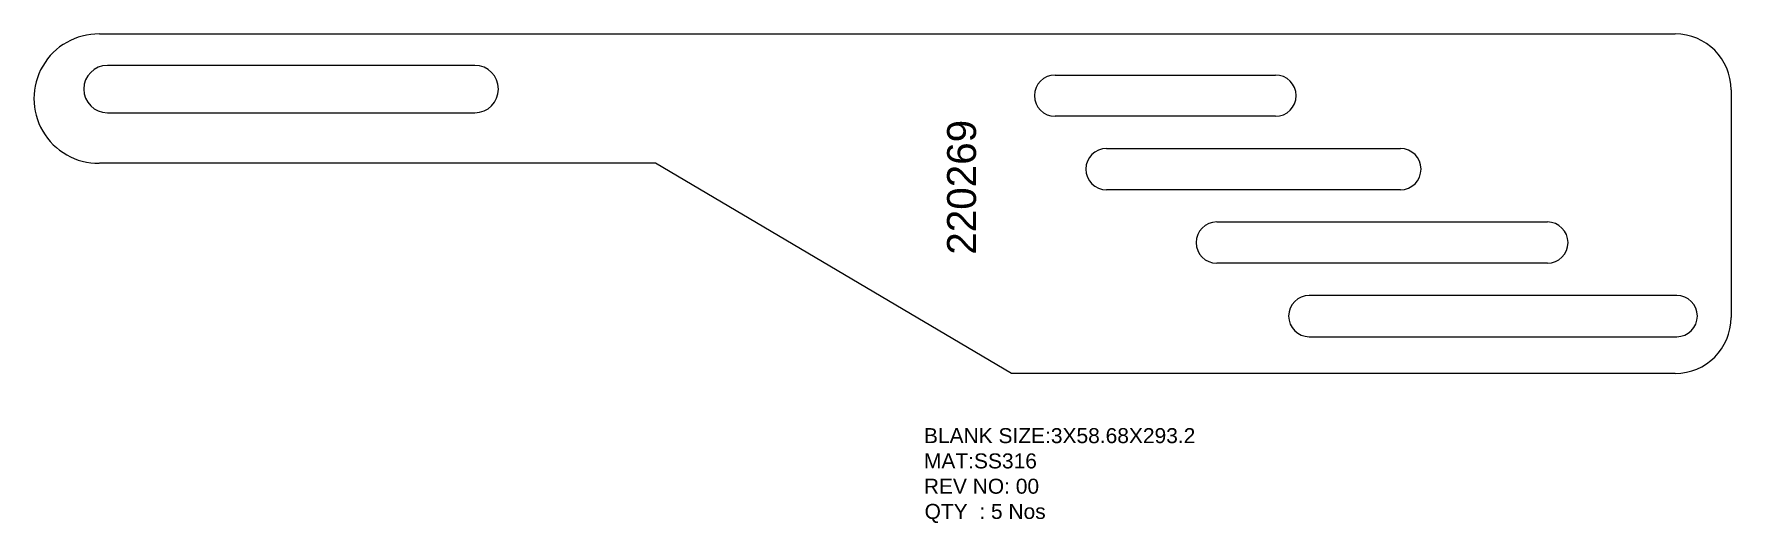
# Model space of a CAD drawing. Header units: millimetres. Extents: x 115 to 408, y 136 to 220.
import ezdxf

# ---------------------------------------------------------------- set-up
doc = ezdxf.new("R2010")
doc.units = ezdxf.units.MM
doc.layers.add('LaserCutting', color=3, linetype='Continuous')
doc.styles.get("Standard").update_dxf_attribs({"font": 'ARIAL.TTF'})

msp = doc.modelspace()

# ---------------------------------------------------------------- linework, layer by layer
at = {"layer": 'LaserCutting'}
for p, q in [((126.09, 220.37), (398.45, 220.37)), ((190.98, 214.93), (127.48, 214.93)), ((291.27, 213.27), (329.37, 213.27)), ((408.11, 210.71), (408.11, 171.35)), ((127.48, 206.75), (190.98, 206.75)), ((329.37, 206.13), (291.27, 206.13)), ((300.16, 200.57), (350.96, 200.57)), ((222.22, 198.01), (126.09, 198.01)), ((283.73, 161.69), (222.22, 198.01)), ((350.96, 193.43), (300.16, 193.43)), ((319.21, 187.87), (376.36, 187.87)), ((376.36, 180.73), (319.21, 180.73)), ((398.71, 175.17), (335.21, 175.17)), ((335.21, 168.03), (398.71, 168.03)), ((398.45, 161.69), (283.73, 161.69))]:
    msp.add_line(p, q, dxfattribs=at)
for centre, radius, start, end in [((125.96, 209.19), 11.18, 89.376, 270.624), ((398.45, 210.71), 9.66, 360, 90), ((127.48, 210.84), 4.09, 90, 270), ((190.98, 210.84), 4.09, 270, 90), ((291.27, 209.7), 3.57, 90, 270), ((329.37, 209.7), 3.57, 270, 90), ((300.16, 197), 3.57, 90, 270), ((350.96, 197), 3.57, 270, 90), ((319.21, 184.3), 3.57, 90, 270), ((376.36, 184.3), 3.57, 270, 90), ((335.21, 171.6), 3.57, 90, 270), ((398.71, 171.6), 3.57, 270, 90), ((398.45, 171.35), 9.66, 270, 360)]:
    msp.add_arc(centre, radius, start, end, dxfattribs=at)

# ---------------------------------------------------------------- texts
at = {"color": 7}
msp.add_text('220269', height=5, rotation=90, dxfattribs=at).set_placement((277.61, 182.21))
for s, height, p in [('BLANK SIZE:3X58.68X293.2', 2.5925, (268.61, 149.64)), ('MAT:SS316', 2.592, (268.61, 145.27)), ('REV NO: 00', 2.592, (268.59, 140.9)), ('QTY  : 5 Nos ', 2.5925, (268.72, 136.54))]:
    msp.add_text(s, height=height, dxfattribs=at).set_placement(p)

doc.saveas('drawing.dxf')
